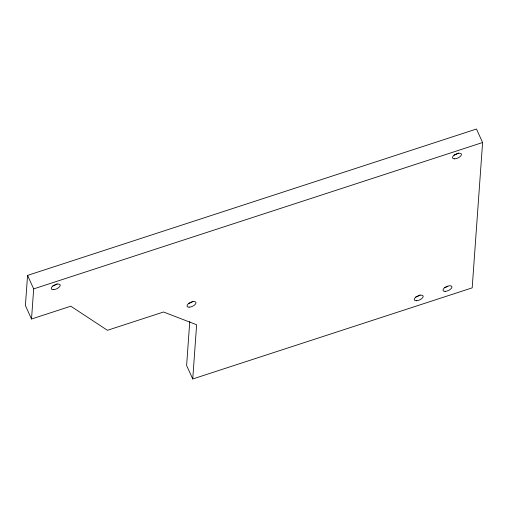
<?xml version="1.0" encoding="UTF-8"?>
<svg xmlns="http://www.w3.org/2000/svg" width="508" height="508" viewBox="0 0 508 508"><rect width="100%" height="100%" fill="white"/><g stroke="black" fill="none" stroke-linecap="round" stroke-linejoin="round"><path stroke-width="0.76" d="M27.559 275.399L25.4 305.524L31.521 319.011L70.802 306.203L107.436 330.295L163.551 312.001L196.621 324.752L192.735 378.974L472.186 287.858L482.6 142.519L476.479 129.026L27.559 275.399L33.68 288.887L31.521 319.011M189.77 321.481L186.614 365.481L192.735 378.974M33.68 288.887L482.6 142.519M447.904 286.233A4.832 2.184 -24.4 0 1 444.481 287.585M420.103 294.926A4.832 2.184 -24.4 0 1 415.722 296.964M57.131 283.832A4.832 2.184 -24.4 0 1 52.749 285.871M192.888 301.346A4.832 2.184 -24.4 0 1 188.506 303.384M458.356 153.01A4.832 2.184 -24.4 0 1 453.974 155.048M416.325 300.755A4.832 2.184 -24.4 0 0 423.208 296.475A4.832 2.184 -24.4 0 0 416.624 296.583A4.832 2.184 -24.4 0 0 416.325 300.755M189.109 307.175A4.832 2.184 -24.4 0 0 195.993 302.895A4.832 2.184 -24.4 0 0 189.408 303.003A4.832 2.184 -24.4 0 0 189.109 307.175M53.353 289.662A4.832 2.184 -24.4 0 0 60.236 285.382A4.832 2.184 -24.4 0 0 53.651 285.49A4.832 2.184 -24.4 0 0 53.353 289.662M454.577 158.839A4.832 2.184 -24.4 0 0 461.461 154.559A4.832 2.184 -24.4 0 0 454.876 154.667A4.832 2.184 -24.4 0 0 454.577 158.839M445.084 291.376A4.832 2.184 -24.4 0 0 451.968 287.096A4.832 2.184 -24.4 0 0 445.383 287.204A4.832 2.184 -24.4 0 0 445.084 291.376"/></g></svg>
